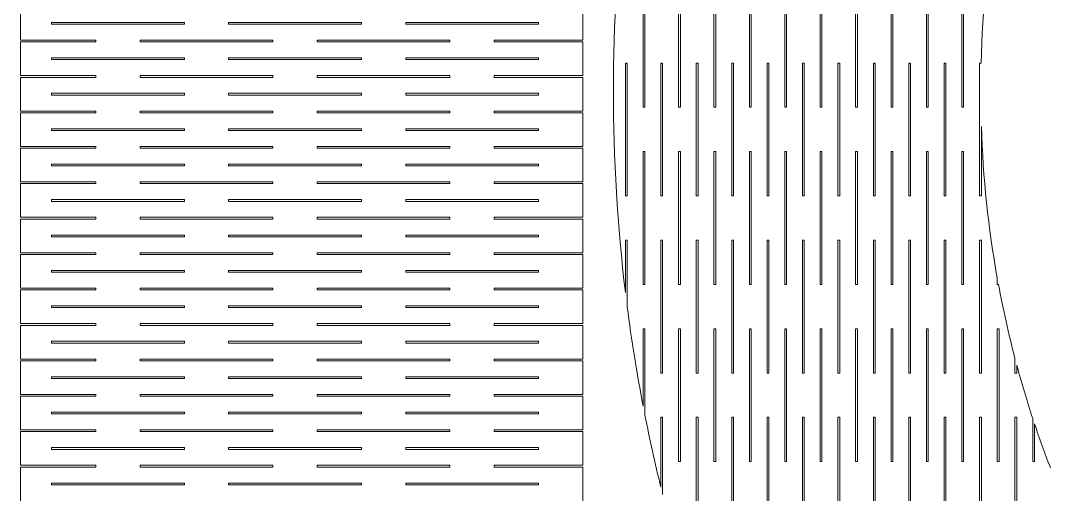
# Model space of a CAD drawing. Header units: millimetres. Extents: x 13 to 655, y 20 to 1205.
# Drawn here: x 13.4 to 246.1, y 802.8 to 909.8 of the extents above; entities that cross this region are included whole.
import ezdxf

# ---------------------------------------------------------------- set-up
doc = ezdxf.new("R2010")
doc.units = ezdxf.units.MM
doc.header["$MEASUREMENT"] = 0
doc.layers.get('0').update_dxf_attribs({"lineweight": 0})

# ---------------------------------------------------------------- blocks, each defined once
blk = doc.blocks.new('Block_0')
at = {"color": 5, "lineweight": 0, "true_color": 0x0000ff}
for p, q in [((13.43, 913.01), (13.43, 905.41)), ((140.43, 905.41), (140.43, 913.01)), ((20.43, 909.41), (20.43, 909.01)), ((50.43, 909.41), (20.43, 909.41)), ((20.43, 909.01), (50.43, 909.01)), ((50.43, 909.01), (50.43, 909.41)), ((60.43, 909.41), (60.43, 909.01)), ((90.43, 909.41), (60.43, 909.41)), ((60.43, 909.01), (90.43, 909.01)), ((90.43, 909.01), (90.43, 909.41)), ((100.43, 909.41), (100.43, 909.01)), ((130.43, 909.41), (100.43, 909.41)), ((100.43, 909.01), (130.43, 909.01)), ((130.43, 909.01), (130.43, 909.41)), ((30.43, 905.41), (13.43, 905.41)), ((13.43, 905.01), (13.43, 897.41)), ((13.43, 905.01), (30.43, 905.01)), ((30.43, 905.01), (30.43, 905.41)), ((40.43, 905.41), (40.43, 905.01)), ((70.43, 905.41), (40.43, 905.41)), ((40.43, 905.01), (70.43, 905.01)), ((70.43, 905.01), (70.43, 905.41)), ((80.43, 905.41), (80.43, 905.01)), ((110.43, 905.41), (80.43, 905.41)), ((80.43, 905.01), (110.43, 905.01)), ((110.43, 905.01), (110.43, 905.41)), ((120.43, 905.41), (120.43, 905.01)), ((140.43, 905.41), (120.43, 905.41)), ((120.43, 905.01), (140.43, 905.01)), ((140.43, 897.41), (140.43, 905.01)), ((20.43, 901.41), (20.43, 901.01)), ((50.43, 901.41), (20.43, 901.41)), ((20.43, 901.01), (50.43, 901.01)), ((50.43, 901.01), (50.43, 901.41)), ((60.43, 901.41), (60.43, 901.01)), ((90.43, 901.41), (60.43, 901.41)), ((60.43, 901.01), (90.43, 901.01)), ((90.43, 901.01), (90.43, 901.41)), ((100.43, 901.41), (100.43, 901.01)), ((130.43, 901.41), (100.43, 901.41)), ((100.43, 901.01), (130.43, 901.01)), ((130.43, 901.01), (130.43, 901.41)), ((30.43, 897.41), (13.43, 897.41)), ((13.43, 897.01), (13.43, 889.41)), ((13.43, 897.01), (30.43, 897.01)), ((30.43, 897.01), (30.43, 897.41)), ((40.43, 897.41), (40.43, 897.01)), ((70.43, 897.41), (40.43, 897.41)), ((40.43, 897.01), (70.43, 897.01)), ((70.43, 897.01), (70.43, 897.41)), ((80.43, 897.41), (80.43, 897.01)), ((110.43, 897.41), (80.43, 897.41)), ((80.43, 897.01), (110.43, 897.01)), ((110.43, 897.01), (110.43, 897.41)), ((120.43, 897.41), (120.43, 897.01)), ((140.43, 897.41), (120.43, 897.41)), ((120.43, 897.01), (140.43, 897.01)), ((140.43, 889.41), (140.43, 897.01)), ((20.43, 893.41), (20.43, 893.01)), ((50.43, 893.41), (20.43, 893.41)), ((50.43, 893.01), (50.43, 893.41)), ((60.43, 893.41), (60.43, 893.01)), ((90.43, 893.41), (60.43, 893.41)), ((90.43, 893.01), (90.43, 893.41)), ((100.43, 893.41), (100.43, 893.01)), ((130.43, 893.41), (100.43, 893.41)), ((130.43, 893.01), (130.43, 893.41)), ((20.43, 893.01), (50.43, 893.01)), ((60.43, 893.01), (90.43, 893.01)), ((100.43, 893.01), (130.43, 893.01)), ((30.43, 889.41), (13.43, 889.41)), ((13.43, 889.01), (13.43, 881.41)), ((13.43, 889.01), (30.43, 889.01)), ((30.43, 889.01), (30.43, 889.41)), ((40.43, 889.41), (40.43, 889.01)), ((70.43, 889.41), (40.43, 889.41)), ((40.43, 889.01), (70.43, 889.01)), ((70.43, 889.01), (70.43, 889.41)), ((80.43, 889.41), (80.43, 889.01)), ((110.43, 889.41), (80.43, 889.41)), ((80.43, 889.01), (110.43, 889.01)), ((110.43, 889.01), (110.43, 889.41)), ((120.43, 889.41), (120.43, 889.01)), ((140.43, 889.41), (120.43, 889.41)), ((120.43, 889.01), (140.43, 889.01)), ((140.43, 881.41), (140.43, 889.01)), ((20.43, 885.41), (20.43, 885.01)), ((50.43, 885.41), (20.43, 885.41)), ((20.43, 885.01), (50.43, 885.01)), ((50.43, 885.01), (50.43, 885.41)), ((60.43, 885.41), (60.43, 885.01)), ((90.43, 885.41), (60.43, 885.41)), ((60.43, 885.01), (90.43, 885.01)), ((90.43, 885.01), (90.43, 885.41)), ((100.43, 885.41), (100.43, 885.01)), ((130.43, 885.41), (100.43, 885.41)), ((100.43, 885.01), (130.43, 885.01)), ((130.43, 885.01), (130.43, 885.41)), ((30.43, 881.41), (13.43, 881.41)), ((13.43, 881.01), (13.43, 873.41)), ((13.43, 881.01), (30.43, 881.01)), ((30.43, 881.01), (30.43, 881.41)), ((40.43, 881.41), (40.43, 881.01)), ((70.43, 881.41), (40.43, 881.41)), ((40.43, 881.01), (70.43, 881.01)), ((70.43, 881.01), (70.43, 881.41)), ((80.43, 881.41), (80.43, 881.01)), ((110.43, 881.41), (80.43, 881.41)), ((80.43, 881.01), (110.43, 881.01)), ((110.43, 881.01), (110.43, 881.41)), ((120.43, 881.41), (120.43, 881.01)), ((140.43, 881.41), (120.43, 881.41)), ((120.43, 881.01), (140.43, 881.01)), ((140.43, 873.41), (140.43, 881.01)), ((20.43, 877.41), (20.43, 877.01)), ((50.43, 877.41), (20.43, 877.41)), ((50.43, 877.01), (50.43, 877.41)), ((60.43, 877.41), (60.43, 877.01)), ((90.43, 877.41), (60.43, 877.41)), ((90.43, 877.01), (90.43, 877.41)), ((100.43, 877.41), (100.43, 877.01)), ((130.43, 877.41), (100.43, 877.41)), ((130.43, 877.01), (130.43, 877.41)), ((20.43, 877.01), (50.43, 877.01)), ((60.43, 877.01), (90.43, 877.01)), ((100.43, 877.01), (130.43, 877.01)), ((30.43, 873.41), (13.43, 873.41)), ((13.43, 873.01), (13.43, 865.41)), ((13.43, 873.01), (30.43, 873.01)), ((30.43, 873.01), (30.43, 873.41)), ((40.43, 873.41), (40.43, 873.01)), ((70.43, 873.41), (40.43, 873.41)), ((40.43, 873.01), (70.43, 873.01)), ((70.43, 873.01), (70.43, 873.41)), ((80.43, 873.41), (80.43, 873.01)), ((110.43, 873.41), (80.43, 873.41)), ((80.43, 873.01), (110.43, 873.01)), ((110.43, 873.01), (110.43, 873.41)), ((120.43, 873.41), (120.43, 873.01)), ((140.43, 873.41), (120.43, 873.41)), ((120.43, 873.01), (140.43, 873.01)), ((140.43, 865.41), (140.43, 873.01)), ((20.43, 869.41), (20.43, 869.01)), ((50.43, 869.41), (20.43, 869.41)), ((20.43, 869.01), (50.43, 869.01)), ((50.43, 869.01), (50.43, 869.41)), ((60.43, 869.41), (60.43, 869.01)), ((90.43, 869.41), (60.43, 869.41)), ((60.43, 869.01), (90.43, 869.01)), ((90.43, 869.01), (90.43, 869.41)), ((100.43, 869.41), (100.43, 869.01)), ((130.43, 869.41), (100.43, 869.41)), ((100.43, 869.01), (130.43, 869.01)), ((130.43, 869.01), (130.43, 869.41)), ((30.43, 865.41), (13.43, 865.41)), ((13.43, 865.01), (13.43, 857.41)), ((13.43, 865.01), (30.43, 865.01)), ((30.43, 865.01), (30.43, 865.41)), ((40.43, 865.41), (40.43, 865.01)), ((70.43, 865.41), (40.43, 865.41)), ((40.43, 865.01), (70.43, 865.01)), ((70.43, 865.01), (70.43, 865.41)), ((80.43, 865.41), (80.43, 865.01)), ((110.43, 865.41), (80.43, 865.41)), ((80.43, 865.01), (110.43, 865.01)), ((110.43, 865.01), (110.43, 865.41)), ((120.43, 865.41), (120.43, 865.01)), ((140.43, 865.41), (120.43, 865.41)), ((120.43, 865.01), (140.43, 865.01)), ((140.43, 857.41), (140.43, 865.01)), ((20.43, 861.41), (20.43, 861.01)), ((50.43, 861.41), (20.43, 861.41)), ((20.43, 861.01), (50.43, 861.01)), ((50.43, 861.01), (50.43, 861.41)), ((60.43, 861.41), (60.43, 861.01)), ((90.43, 861.41), (60.43, 861.41)), ((60.43, 861.01), (90.43, 861.01)), ((90.43, 861.01), (90.43, 861.41)), ((100.43, 861.41), (100.43, 861.01)), ((130.43, 861.41), (100.43, 861.41)), ((100.43, 861.01), (130.43, 861.01)), ((130.43, 861.01), (130.43, 861.41)), ((30.43, 857.41), (13.43, 857.41)), ((13.43, 857.01), (13.43, 849.41)), ((13.43, 857.01), (30.43, 857.01)), ((30.43, 857.01), (30.43, 857.41)), ((40.43, 857.41), (40.43, 857.01)), ((70.43, 857.41), (40.43, 857.41)), ((40.43, 857.01), (70.43, 857.01)), ((70.43, 857.01), (70.43, 857.41)), ((80.43, 857.41), (80.43, 857.01)), ((110.43, 857.41), (80.43, 857.41)), ((80.43, 857.01), (110.43, 857.01)), ((110.43, 857.01), (110.43, 857.41)), ((120.43, 857.41), (120.43, 857.01)), ((140.43, 857.41), (120.43, 857.41)), ((120.43, 857.01), (140.43, 857.01)), ((140.43, 849.41), (140.43, 857.01)), ((20.43, 853.41), (20.43, 853.01)), ((50.43, 853.41), (20.43, 853.41)), ((20.43, 853.01), (50.43, 853.01)), ((50.43, 853.01), (50.43, 853.41)), ((60.43, 853.41), (60.43, 853.01)), ((90.43, 853.41), (60.43, 853.41)), ((60.43, 853.01), (90.43, 853.01)), ((90.43, 853.01), (90.43, 853.41)), ((100.43, 853.41), (100.43, 853.01)), ((130.43, 853.41), (100.43, 853.41)), ((100.43, 853.01), (130.43, 853.01)), ((130.43, 853.01), (130.43, 853.41)), ((30.43, 849.41), (13.43, 849.41)), ((30.43, 849.01), (30.43, 849.41)), ((40.43, 849.41), (40.43, 849.01)), ((70.43, 849.41), (40.43, 849.41)), ((70.43, 849.01), (70.43, 849.41)), ((80.43, 849.41), (80.43, 849.01)), ((110.43, 849.41), (80.43, 849.41)), ((110.43, 849.01), (110.43, 849.41)), ((120.43, 849.41), (120.43, 849.01)), ((140.43, 849.41), (120.43, 849.41)), ((13.43, 849.01), (13.43, 841.41)), ((13.43, 849.01), (30.43, 849.01)), ((40.43, 849.01), (70.43, 849.01)), ((80.43, 849.01), (110.43, 849.01)), ((120.43, 849.01), (140.43, 849.01)), ((140.43, 841.41), (140.43, 849.01)), ((20.43, 845.41), (20.43, 845.01)), ((50.43, 845.41), (20.43, 845.41)), ((20.43, 845.01), (50.43, 845.01)), ((50.43, 845.01), (50.43, 845.41)), ((60.43, 845.41), (60.43, 845.01)), ((90.43, 845.41), (60.43, 845.41)), ((60.43, 845.01), (90.43, 845.01)), ((90.43, 845.01), (90.43, 845.41)), ((100.43, 845.41), (100.43, 845.01)), ((130.43, 845.41), (100.43, 845.41)), ((100.43, 845.01), (130.43, 845.01)), ((130.43, 845.01), (130.43, 845.41)), ((30.43, 841.41), (13.43, 841.41)), ((13.43, 841.01), (13.43, 833.41)), ((13.43, 841.01), (30.43, 841.01)), ((30.43, 841.01), (30.43, 841.41)), ((40.43, 841.41), (40.43, 841.01)), ((70.43, 841.41), (40.43, 841.41)), ((40.43, 841.01), (70.43, 841.01)), ((70.43, 841.01), (70.43, 841.41)), ((80.43, 841.41), (80.43, 841.01)), ((110.43, 841.41), (80.43, 841.41)), ((80.43, 841.01), (110.43, 841.01)), ((110.43, 841.01), (110.43, 841.41)), ((120.43, 841.41), (120.43, 841.01)), ((140.43, 841.41), (120.43, 841.41)), ((120.43, 841.01), (140.43, 841.01)), ((140.43, 833.41), (140.43, 841.01)), ((20.43, 837.41), (20.43, 837.01)), ((50.43, 837.41), (20.43, 837.41)), ((20.43, 837.01), (50.43, 837.01)), ((50.43, 837.01), (50.43, 837.41)), ((60.43, 837.41), (60.43, 837.01)), ((90.43, 837.41), (60.43, 837.41)), ((60.43, 837.01), (90.43, 837.01)), ((90.43, 837.01), (90.43, 837.41)), ((100.43, 837.41), (100.43, 837.01)), ((130.43, 837.41), (100.43, 837.41)), ((100.43, 837.01), (130.43, 837.01)), ((130.43, 837.01), (130.43, 837.41)), ((30.43, 833.41), (13.43, 833.41)), ((13.43, 833.01), (13.43, 825.41)), ((13.43, 833.01), (30.43, 833.01)), ((30.43, 833.01), (30.43, 833.41)), ((40.43, 833.41), (40.43, 833.01)), ((70.43, 833.41), (40.43, 833.41)), ((40.43, 833.01), (70.43, 833.01)), ((70.43, 833.01), (70.43, 833.41)), ((80.43, 833.41), (80.43, 833.01)), ((110.43, 833.41), (80.43, 833.41)), ((80.43, 833.01), (110.43, 833.01)), ((110.43, 833.01), (110.43, 833.41)), ((120.43, 833.41), (120.43, 833.01)), ((140.43, 833.41), (120.43, 833.41)), ((120.43, 833.01), (140.43, 833.01)), ((140.43, 825.41), (140.43, 833.01)), ((20.43, 829.41), (20.43, 829.01)), ((50.43, 829.41), (20.43, 829.41)), ((20.43, 829.01), (50.43, 829.01)), ((50.43, 829.01), (50.43, 829.41)), ((60.43, 829.41), (60.43, 829.01)), ((90.43, 829.41), (60.43, 829.41)), ((60.43, 829.01), (90.43, 829.01)), ((90.43, 829.01), (90.43, 829.41)), ((100.43, 829.41), (100.43, 829.01)), ((130.43, 829.41), (100.43, 829.41)), ((100.43, 829.01), (130.43, 829.01)), ((130.43, 829.01), (130.43, 829.41)), ((30.43, 825.41), (13.43, 825.41)), ((13.43, 825.01), (13.43, 817.41)), ((13.43, 825.01), (30.43, 825.01)), ((30.43, 825.01), (30.43, 825.41)), ((40.43, 825.41), (40.43, 825.01)), ((70.43, 825.41), (40.43, 825.41)), ((40.43, 825.01), (70.43, 825.01)), ((70.43, 825.01), (70.43, 825.41)), ((80.43, 825.41), (80.43, 825.01)), ((110.43, 825.41), (80.43, 825.41)), ((80.43, 825.01), (110.43, 825.01)), ((110.43, 825.01), (110.43, 825.41)), ((120.43, 825.41), (120.43, 825.01)), ((140.43, 825.41), (120.43, 825.41)), ((120.43, 825.01), (140.43, 825.01)), ((140.43, 817.41), (140.43, 825.01)), ((20.43, 821.41), (20.43, 821.01)), ((50.43, 821.41), (20.43, 821.41)), ((50.43, 821.01), (50.43, 821.41)), ((60.43, 821.41), (60.43, 821.01)), ((90.43, 821.41), (60.43, 821.41)), ((90.43, 821.01), (90.43, 821.41)), ((100.43, 821.41), (100.43, 821.01)), ((130.43, 821.41), (100.43, 821.41)), ((130.43, 821.01), (130.43, 821.41)), ((20.43, 821.01), (50.43, 821.01)), ((60.43, 821.01), (90.43, 821.01)), ((100.43, 821.01), (130.43, 821.01)), ((30.43, 817.41), (13.43, 817.41)), ((13.43, 817.01), (13.43, 809.41)), ((13.43, 817.01), (30.43, 817.01)), ((30.43, 817.01), (30.43, 817.41)), ((40.43, 817.41), (40.43, 817.01)), ((70.43, 817.41), (40.43, 817.41)), ((40.43, 817.01), (70.43, 817.01)), ((70.43, 817.01), (70.43, 817.41)), ((80.43, 817.41), (80.43, 817.01)), ((110.43, 817.41), (80.43, 817.41)), ((80.43, 817.01), (110.43, 817.01)), ((110.43, 817.01), (110.43, 817.41)), ((120.43, 817.41), (120.43, 817.01)), ((140.43, 817.41), (120.43, 817.41)), ((120.43, 817.01), (140.43, 817.01)), ((140.43, 809.41), (140.43, 817.01)), ((20.43, 813.41), (20.43, 813.01)), ((50.43, 813.41), (20.43, 813.41)), ((20.43, 813.01), (50.43, 813.01)), ((50.43, 813.01), (50.43, 813.41)), ((60.43, 813.41), (60.43, 813.01)), ((90.43, 813.41), (60.43, 813.41)), ((60.43, 813.01), (90.43, 813.01)), ((90.43, 813.01), (90.43, 813.41)), ((100.43, 813.41), (100.43, 813.01)), ((130.43, 813.41), (100.43, 813.41)), ((100.43, 813.01), (130.43, 813.01)), ((130.43, 813.01), (130.43, 813.41)), ((30.43, 809.41), (13.43, 809.41)), ((13.43, 809.01), (13.43, 801.41)), ((13.43, 809.01), (30.43, 809.01)), ((30.43, 809.01), (30.43, 809.41)), ((40.43, 809.41), (40.43, 809.01)), ((70.43, 809.41), (40.43, 809.41)), ((40.43, 809.01), (70.43, 809.01)), ((70.43, 809.01), (70.43, 809.41)), ((80.43, 809.41), (80.43, 809.01)), ((110.43, 809.41), (80.43, 809.41)), ((80.43, 809.01), (110.43, 809.01)), ((110.43, 809.01), (110.43, 809.41)), ((120.43, 809.41), (120.43, 809.01)), ((140.43, 809.41), (120.43, 809.41)), ((120.43, 809.01), (140.43, 809.01)), ((140.43, 801.41), (140.43, 809.01)), ((20.43, 805.41), (20.43, 805.01)), ((50.43, 805.41), (20.43, 805.41)), ((20.43, 805.01), (50.43, 805.01)), ((50.43, 805.01), (50.43, 805.41)), ((60.43, 805.41), (60.43, 805.01)), ((90.43, 805.41), (60.43, 805.41)), ((60.43, 805.01), (90.43, 805.01)), ((90.43, 805.01), (90.43, 805.41)), ((100.43, 805.41), (100.43, 805.01)), ((130.43, 805.41), (100.43, 805.41)), ((100.43, 805.01), (130.43, 805.01)), ((130.43, 805.01), (130.43, 805.41))]:
    blk.add_line(p, q, dxfattribs=at)

msp = doc.modelspace()

# ---------------------------------------------------------------- linework, layer by layer
at = {"color": 5, "lineweight": 0, "true_color": 0x0000ff}
for p, q in [((154.07, 920.25), (154.07, 890.25)), ((154.47, 890.25), (154.47, 920.25)), ((162.07, 920.25), (162.07, 890.25)), ((162.47, 890.25), (162.47, 920.25)), ((170.07, 920.25), (170.07, 890.25)), ((170.47, 890.25), (170.47, 920.25)), ((178.07, 920.25), (178.07, 890.25)), ((178.47, 890.25), (178.47, 920.25)), ((186.07, 920.25), (186.07, 890.25)), ((186.47, 890.25), (186.47, 920.25)), ((194.07, 920.25), (194.07, 890.25)), ((194.47, 890.25), (194.47, 920.25)), ((202.07, 920.25), (202.07, 890.25)), ((202.47, 890.25), (202.47, 920.25)), ((210.07, 920.25), (210.07, 890.25)), ((210.47, 890.25), (210.47, 920.25)), ((218.07, 920.25), (218.07, 890.25)), ((218.47, 890.25), (218.47, 920.25)), ((226.07, 920.25), (226.07, 890.25)), ((226.47, 890.25), (226.47, 920.25)), ((150.07, 900.25), (150.47, 900.25)), ((150.07, 900.25), (150.07, 870.25)), ((150.47, 870.25), (150.47, 900.25)), ((158.07, 900.25), (158.07, 870.25)), ((158.07, 900.25), (158.47, 900.25)), ((158.47, 870.25), (158.47, 900.25)), ((166.07, 900.25), (166.07, 870.25)), ((166.07, 900.25), (166.47, 900.25)), ((166.47, 870.25), (166.47, 900.25)), ((174.07, 900.25), (174.07, 870.25)), ((174.07, 900.25), (174.47, 900.25)), ((174.47, 870.25), (174.47, 900.25)), ((182.07, 900.25), (182.07, 870.25)), ((182.07, 900.25), (182.47, 900.25)), ((182.47, 870.25), (182.47, 900.25)), ((190.07, 900.25), (190.07, 870.25)), ((190.07, 900.25), (190.47, 900.25)), ((190.47, 870.25), (190.47, 900.25)), ((198.07, 900.25), (198.07, 870.25)), ((198.07, 900.25), (198.47, 900.25)), ((198.47, 870.25), (198.47, 900.25)), ((206.07, 900.25), (206.07, 870.25)), ((206.07, 900.25), (206.47, 900.25)), ((206.47, 870.25), (206.47, 900.25)), ((214.07, 900.25), (214.07, 870.25)), ((214.07, 900.25), (214.47, 900.25)), ((214.47, 870.25), (214.47, 900.25)), ((222.07, 900.25), (222.07, 870.25)), ((222.07, 900.25), (222.47, 900.25)), ((222.47, 870.25), (222.47, 900.25)), ((230.07, 900.25), (230.07, 870.25)), ((230.07, 900.25), (230.42, 900.25)), ((154.47, 890.25), (154.07, 890.25)), ((162.47, 890.25), (162.07, 890.25)), ((170.47, 890.25), (170.07, 890.25)), ((178.47, 890.25), (178.07, 890.25)), ((186.47, 890.25), (186.07, 890.25)), ((194.47, 890.25), (194.07, 890.25)), ((202.47, 890.25), (202.07, 890.25)), ((210.47, 890.25), (210.07, 890.25)), ((218.47, 890.25), (218.07, 890.25)), ((226.47, 890.25), (226.07, 890.25)), ((230.47, 870.25), (230.47, 885.88)), ((154.07, 880.25), (154.07, 850.25)), ((154.07, 880.25), (154.47, 880.25)), ((154.47, 850.25), (154.47, 880.25)), ((162.07, 880.25), (162.07, 850.25)), ((162.07, 880.25), (162.47, 880.25)), ((162.47, 850.25), (162.47, 880.25)), ((170.07, 880.25), (170.07, 850.25)), ((170.07, 880.25), (170.47, 880.25)), ((170.47, 850.25), (170.47, 880.25)), ((178.07, 880.25), (178.07, 850.25)), ((178.07, 880.25), (178.47, 880.25)), ((178.47, 850.25), (178.47, 880.25)), ((186.07, 880.25), (186.07, 850.25)), ((186.07, 880.25), (186.47, 880.25)), ((186.47, 850.25), (186.47, 880.25)), ((194.07, 880.25), (194.07, 850.25)), ((194.07, 880.25), (194.47, 880.25)), ((194.47, 850.25), (194.47, 880.25)), ((202.07, 880.25), (202.07, 850.25)), ((202.07, 880.25), (202.47, 880.25)), ((202.47, 850.25), (202.47, 880.25)), ((210.07, 880.25), (210.07, 850.25)), ((210.07, 880.25), (210.47, 880.25)), ((210.47, 850.25), (210.47, 880.25)), ((218.07, 880.25), (218.07, 850.25)), ((218.07, 880.25), (218.47, 880.25)), ((218.47, 850.25), (218.47, 880.25)), ((226.07, 880.25), (226.47, 880.25)), ((226.07, 880.25), (226.07, 850.25)), ((226.47, 850.25), (226.47, 880.25)), ((150.47, 870.25), (150.07, 870.25)), ((158.47, 870.25), (158.07, 870.25)), ((166.47, 870.25), (166.07, 870.25)), ((174.47, 870.25), (174.07, 870.25)), ((182.47, 870.25), (182.07, 870.25)), ((190.47, 870.25), (190.07, 870.25)), ((198.47, 870.25), (198.07, 870.25)), ((206.47, 870.25), (206.07, 870.25)), ((214.47, 870.25), (214.07, 870.25)), ((222.47, 870.25), (222.07, 870.25)), ((230.47, 870.25), (230.07, 870.25)), ((150.07, 860.25), (150.47, 860.25)), ((150.07, 860.25), (150.07, 848.4)), ((150.47, 845.21), (150.47, 860.25)), ((158.07, 860.25), (158.07, 830.25)), ((158.07, 860.25), (158.47, 860.25)), ((158.47, 830.25), (158.47, 860.25)), ((166.07, 860.25), (166.07, 830.25)), ((166.07, 860.25), (166.47, 860.25)), ((166.47, 830.25), (166.47, 860.25)), ((174.07, 860.25), (174.07, 830.25)), ((174.07, 860.25), (174.47, 860.25)), ((174.47, 830.25), (174.47, 860.25)), ((182.07, 860.25), (182.07, 830.25)), ((182.07, 860.25), (182.47, 860.25)), ((182.47, 830.25), (182.47, 860.25)), ((190.07, 860.25), (190.07, 830.25)), ((190.07, 860.25), (190.47, 860.25)), ((190.47, 830.25), (190.47, 860.25)), ((198.07, 860.25), (198.07, 830.25)), ((198.07, 860.25), (198.47, 860.25)), ((198.47, 830.25), (198.47, 860.25)), ((206.07, 860.25), (206.07, 830.25)), ((206.07, 860.25), (206.47, 860.25)), ((206.47, 830.25), (206.47, 860.25)), ((214.07, 860.25), (214.07, 830.25)), ((214.07, 860.25), (214.47, 860.25)), ((214.47, 830.25), (214.47, 860.25)), ((222.07, 860.25), (222.07, 830.25)), ((222.07, 860.25), (222.47, 860.25)), ((222.47, 830.25), (222.47, 860.25)), ((230.07, 860.25), (230.47, 860.25)), ((230.07, 860.25), (230.07, 830.25)), ((230.47, 830.25), (230.47, 860.25)), ((234.07, 851.72), (234.07, 850.25)), ((154.47, 850.25), (154.07, 850.25)), ((162.47, 850.25), (162.07, 850.25)), ((170.47, 850.25), (170.07, 850.25)), ((178.47, 850.25), (178.07, 850.25)), ((186.47, 850.25), (186.07, 850.25)), ((194.47, 850.25), (194.07, 850.25)), ((202.47, 850.25), (202.07, 850.25)), ((210.47, 850.25), (210.07, 850.25)), ((218.47, 850.25), (218.07, 850.25)), ((226.47, 850.25), (226.07, 850.25)), ((234.34, 850.25), (234.07, 850.25)), ((154.07, 840.25), (154.47, 840.25)), ((154.07, 840.25), (154.07, 822.77)), ((154.47, 820.72), (154.47, 840.25)), ((162.07, 840.25), (162.47, 840.25)), ((162.07, 840.25), (162.07, 810.25)), ((162.47, 810.25), (162.47, 840.25)), ((170.07, 840.25), (170.07, 810.25)), ((170.07, 840.25), (170.47, 840.25)), ((170.47, 810.25), (170.47, 840.25)), ((178.07, 840.25), (178.07, 810.25)), ((178.07, 840.25), (178.47, 840.25)), ((178.47, 810.25), (178.47, 840.25)), ((186.07, 840.25), (186.07, 810.25)), ((186.07, 840.25), (186.47, 840.25)), ((186.47, 810.25), (186.47, 840.25)), ((194.07, 840.25), (194.07, 810.25)), ((194.07, 840.25), (194.47, 840.25)), ((194.47, 810.25), (194.47, 840.25)), ((202.07, 840.25), (202.07, 810.25)), ((202.07, 840.25), (202.47, 840.25)), ((202.47, 810.25), (202.47, 840.25)), ((210.07, 840.25), (210.07, 810.25)), ((210.07, 840.25), (210.47, 840.25)), ((210.47, 810.25), (210.47, 840.25)), ((218.07, 840.25), (218.07, 810.25)), ((218.07, 840.25), (218.47, 840.25)), ((218.47, 810.25), (218.47, 840.25)), ((226.07, 840.25), (226.47, 840.25)), ((226.07, 840.25), (226.07, 810.25)), ((226.47, 810.25), (226.47, 840.25)), ((234.07, 840.25), (234.47, 840.25)), ((234.07, 840.25), (234.07, 810.25)), ((234.47, 810.25), (234.47, 840.25)), ((238.07, 833.55), (238.07, 830.25)), ((238.47, 830.25), (238.47, 832.04)), ((158.47, 830.25), (158.07, 830.25)), ((166.47, 830.25), (166.07, 830.25)), ((174.47, 830.25), (174.07, 830.25)), ((182.47, 830.25), (182.07, 830.25)), ((190.47, 830.25), (190.07, 830.25)), ((198.47, 830.25), (198.07, 830.25)), ((206.47, 830.25), (206.07, 830.25)), ((214.47, 830.25), (214.07, 830.25)), ((222.47, 830.25), (222.07, 830.25)), ((230.47, 830.25), (230.07, 830.25)), ((238.47, 830.25), (238.07, 830.25)), ((158.07, 820.25), (158.47, 820.25)), ((158.07, 820.25), (158.07, 804.45)), ((158.47, 802.84), (158.47, 820.25)), ((166.07, 820.25), (166.47, 820.25)), ((166.07, 820.25), (166.07, 790.25)), ((166.47, 790.25), (166.47, 820.25)), ((174.07, 820.25), (174.07, 790.25)), ((174.07, 820.25), (174.47, 820.25)), ((174.47, 790.25), (174.47, 820.25)), ((182.07, 820.25), (182.07, 790.25)), ((182.07, 820.25), (182.47, 820.25)), ((182.47, 790.25), (182.47, 820.25)), ((190.07, 820.25), (190.07, 790.25)), ((190.07, 820.25), (190.47, 820.25)), ((190.47, 790.25), (190.47, 820.25)), ((198.07, 820.25), (198.07, 790.25)), ((198.07, 820.25), (198.47, 820.25)), ((198.47, 790.25), (198.47, 820.25)), ((206.07, 820.25), (206.07, 790.25)), ((206.07, 820.25), (206.47, 820.25)), ((206.47, 790.25), (206.47, 820.25)), ((214.07, 820.25), (214.07, 790.25)), ((214.07, 820.25), (214.47, 820.25)), ((214.47, 790.25), (214.47, 820.25)), ((222.07, 820.25), (222.07, 790.25)), ((222.07, 820.25), (222.47, 820.25)), ((222.47, 790.25), (222.47, 820.25)), ((230.07, 820.25), (230.47, 820.25)), ((230.07, 820.25), (230.07, 790.25)), ((230.47, 790.25), (230.47, 820.25)), ((238.07, 820.25), (238.47, 820.25)), ((238.07, 820.25), (238.07, 790.25)), ((238.47, 790.25), (238.47, 820.25)), ((242.07, 820.01), (242.07, 810.25)), ((242.47, 810.25), (242.47, 818.8)), ((162.47, 810.25), (162.07, 810.25)), ((170.47, 810.25), (170.07, 810.25)), ((178.47, 810.25), (178.07, 810.25)), ((186.47, 810.25), (186.07, 810.25)), ((194.47, 810.25), (194.07, 810.25)), ((202.47, 810.25), (202.07, 810.25)), ((210.47, 810.25), (210.07, 810.25)), ((218.47, 810.25), (218.07, 810.25)), ((226.47, 810.25), (226.07, 810.25)), ((234.47, 810.25), (234.07, 810.25)), ((242.47, 810.25), (242.07, 810.25))]:
    msp.add_line(p, q, dxfattribs=at)
for points in [[(150.07, 939.41), (148.25, 924.31), (147.34, 909.12), (147.34, 893.91)], [(234.07, 936.09), (231.95, 924.26), (230.73, 912.27), (230.42, 900.25)], [(147.34, 893.91), (147.34, 878.7), (148.25, 863.5), (150.07, 848.4)], [(230.47, 885.88), (230.85, 874.42), (232.05, 863.01), (234.07, 851.72)], [(234.34, 850.25), (235.38, 844.64), (236.62, 839.07), (238.07, 833.55)], [(150.47, 845.21), (151.44, 837.69), (152.64, 830.21), (154.07, 822.77)], [(238.47, 832.04), (239.56, 828), (240.76, 823.98), (242.07, 820.01)], [(154.47, 820.72), (155.55, 815.27), (156.75, 809.85), (158.07, 804.45)], [(242.47, 818.8), (243.59, 815.46), (244.79, 812.14), (246.07, 808.85)]]:
    msp.add_open_spline(points, degree=3, dxfattribs=at)

# ---------------------------------------------------------------- block references
msp.add_blockref('Block_0', (0, 0))

doc.saveas('drawing.dxf')
